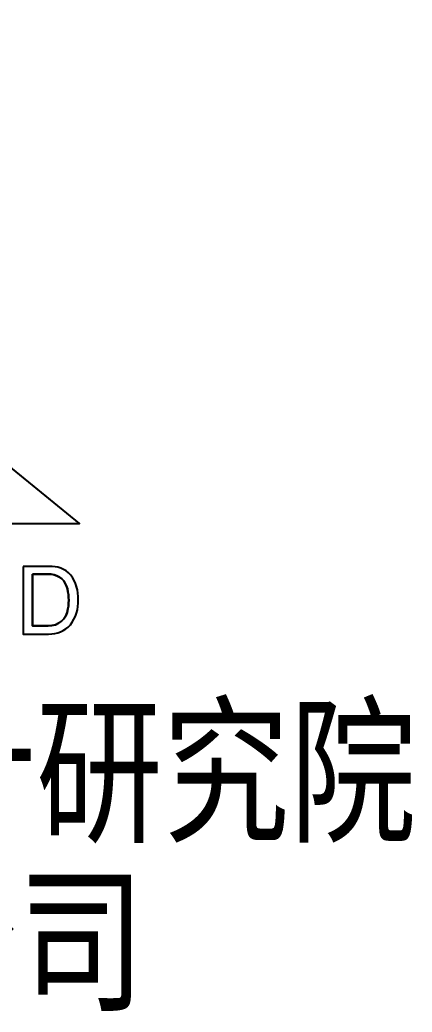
# Model space of a CAD drawing. Header units: inches. Extents: x -867 to 118033, y 851870 to 935970.
# Drawn here: x 114098 to 115774, y 884749 to 888980 of the extents above; entities that cross this region are included whole.
import ezdxf

# ---------------------------------------------------------------- set-up
doc = ezdxf.new("R2010")
doc.units = ezdxf.units.IN
doc.header["$MEASUREMENT"] = 0
doc.styles.add('TKZ1_tjhts.shx', font='tjromant.shx', dxfattribs={"bigfont": 'tjhts.shx'})

msp = doc.modelspace()

# ---------------------------------------------------------------- linework, layer by layer
at = {"color": 7}
for p, q in [((114353.9, 886832.3), (111711.3, 888979.6)), ((111711.3, 886832.3), (114353.9, 886832.3)), ((114113.3, 886649.3), (114113.3, 886361)), ((114223.1, 886649.3), (114113.3, 886649.3)), ((114152.5, 886616), (114152.5, 886396.2)), ((114219.9, 886616), (114152.5, 886616)), ((114152.5, 886396.2), (114219.9, 886396.2)), ((114113.3, 886361), (114221.6, 886361))]:
    msp.add_line(p, q, dxfattribs=at)
msp.add_lwpolyline([(111711.3, 886832.3), (114353.9, 886832.3), (113696.4, 887366.5, -0.02734)], format="xyb", dxfattribs=at)
for points in [[(114113.3, 886649.3), (114113.3, 886361), (114221.6, 886361, 0.229129), (114314.3, 886400, 0.179316), (114347.5, 886506.6, 0.181564), (114315.5, 886613.3, 0.220204), (114223.1, 886649.3)], [(114152.5, 886616), (114219.9, 886616, -0.337188), (114298, 886564.9, -0.124189), (114303.9, 886468.2, -0.40123), (114219.9, 886396.2), (114152.5, 886396.2)]]:
    msp.add_lwpolyline(points, format="xyb", close=True, dxfattribs=at)
for centre, radius, start, end in [((114230.4, 886531.5), 118, 43.8554, 93.5297), ((114225.4, 886539.1), 77.1, 19.5553, 94.0892), ((114189.4, 886517.3), 158.4, 356.11, 37.2729), ((114109.3, 886504.9), 198.1, 349.3214, 17.6385), ((114187, 886498.1), 160.7, 322.3716, 3.0358), ((114224.2, 886476.1), 80.1, 266.8701, 354.3186), ((114227.6, 886476.3), 115.5, 267.0236, 318.645)]:
    msp.add_arc(centre, radius, start, end, dxfattribs=at)

# ---------------------------------------------------------------- texts
at = {"color": 7, "style": 'TKZ1_tjhts.shx'}
for s, p in [('同济大学建筑设计研究院', (109835.2, 885470.5)), (' 集团 有限公司', (110602.9, 884748.7))]:
    msp.add_text(s, height=570, dxfattribs=at).set_placement(p)

doc.saveas('drawing.dxf')
